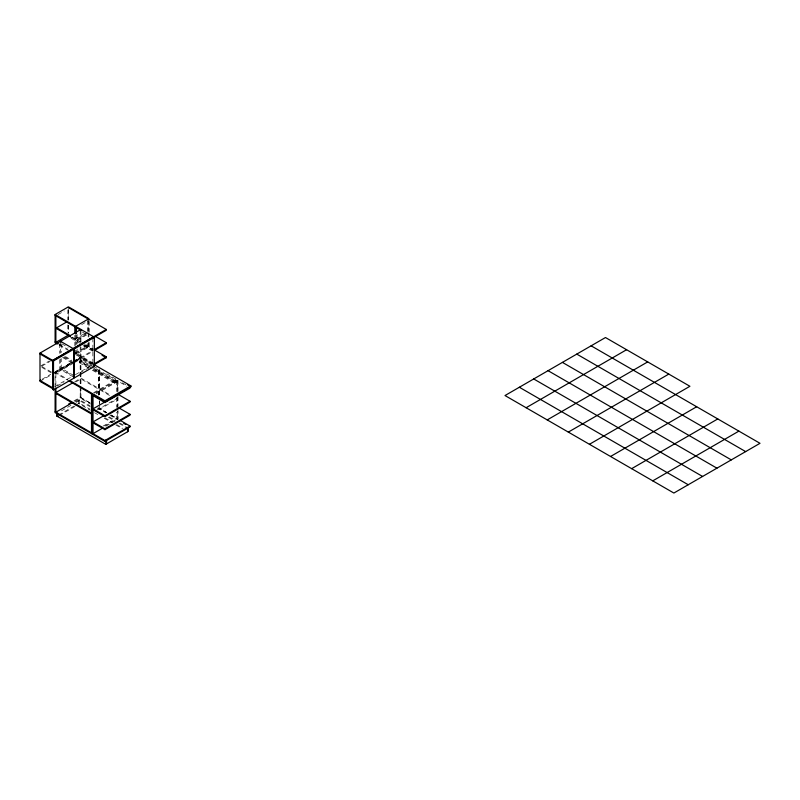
<?xml version="1.0" encoding="UTF-8"?>
<svg xmlns="http://www.w3.org/2000/svg" width="800" height="800" viewBox="0 0 800 800"><rect width="100%" height="100%" fill="white"/><g stroke="black" fill="none" stroke-linecap="round" stroke-linejoin="round"><path stroke-width="0.6" stroke-dasharray="4 3" d="M57.99 314.62L64.32 310.96M81.63 324.61L87.96 320.95M84.25 333.72L75.59 338.72L72.43 336.9M87.5 332.73L75.59 339.6L71.38 337.17M85.77 334.6L77.11 339.6L81.43 342.09M86.85 334.85L77.11 340.48L80.35 342.35M40.76 365.9L49.18 361.04M41.81 366.17L50.24 361.31M75.59 353.74L88.26 346.42M75.59 350.12L75.59 354.61L89.02 346.86L89.02 342.04M83.9 345.66L88.17 348.13L88.93 347.69L88.93 342.86M42.16 379.23L50.78 374.25M55.09 371.77L80.95 356.83M55.11 387.49L55.11 372.04L81.04 357.08L92.7 363.81M53.43 373.21L72.38 362.27L62.88 356.78M73.9 361.39L92.86 350.45L84.41 345.57M40 381.35L50.78 375.13M55.09 372.64L80.95 357.71M92.7 364.69L81.04 357.95L55.11 372.92L67.83 380.26M54.48 373.48L72.38 363.15L60.77 356.44M74.95 361.66L92.86 351.32L81.25 344.62M73.64 363.1L55.87 373.36L55.87 386.72M74.68 362.5L80.95 358.88L80.95 385.59M81.04 359.03L80.28 359.47L80.28 384.41M80.95 360.83L79.26 361.81L88.98 367.42M90.06 366.09L79.26 359.86L79.26 362.68L80.95 361.71L89.59 366.7M54.82 386.54L72.06 376.59M75.3 374.72L91.46 365.39M56.98 386.18L63.44 382.44M79.61 373.11L89.31 367.51M74.68 381.71L80.95 378.09L110.11 394.92M75.73 381.98L80.95 378.97L110.11 395.8M73.92 400.92L80.19 397.3L89.75 402.81M74.68 401.35L81.04 397.69L90.24 403M75.43 401.9L79.35 399.64L89.99 405.78M61.48 410.83L71.99 404.76M76.19 402.33L79.35 400.51M93.6 392.73L116.58 379.45L116.58 391.59M94.36 393.16L117.34 379.89L117.34 392.03M96.16 393L118.1 380.33L106.77 373.88M58.61 415.02L74.38 405.91M75.43 405.31L79.35 403.05L89.99 409.19M96.16 393.88L118.1 381.21L126.76 386.21M92.22 370.16L114.9 383.26L116.58 382.28L93.91 369.19M59.37 415.46L75.14 406.35M98.68 408.75L99.44 408.31M96.73 410.12L116.58 398.66M98.82 409.79L116.58 399.54M103 426.15L116.58 418.31L116.58 412.24M104.81 425.98L117.34 418.75M105.85 426.26L117.34 419.62L117.34 411.46M82.3 331.97L86.52 334.41M85.74 344.58L93.3 348.95M72.09 337.09L80.71 342.07M86.1 345.18L92.5 348.87M84.66 344.84L94.38 350.45M68.86 336.1L80.38 342.76M83.95 344.81L92.5 349.75M71.07 338.26L79.62 343.19M61.83 343.79L68.16 347.45M93.3 363.08L77.11 353.74L77.11 348.92M59.42 344.4L68.05 349.38M92.56 363.54L74.83 353.3L87.5 345.99L87.5 343.58M59.42 345.28L68.05 350.26M75.59 354.61L93.62 365.02M92.29 365.52L80.19 358.44L80.19 385.15M93.31 366.11L99.44 369.65L99.44 394.6M122.43 382.83L126.76 385.33M93.91 368.31L116.58 381.4L114.9 382.38L90.06 368.04M91.9 368.22L80.02 361.37L80.02 359.42L117.26 380.82L117.26 392.04M92.98 368.85L115.66 381.94L115.66 379.99M79.26 362.68L91.14 369.54M65.46 356.52L71.79 360.17M64.4 356.78L71.79 361.05M73.9 375.53L61.24 368.22L61.24 358.57M60.48 368.65L73.14 375.97M73.14 376.84L59.72 369.09L59.72 359.45M55.11 372.04L67.83 379.39M41.82 366.51L51.31 371.99M41.82 367.39L51.31 372.87M106.77 412.54L99.61 408.41L99.61 404.67M110.86 414.91L118.02 419.04L117.26 419.48L117.26 410.75M98.24 407.71L106.73 412.62M110.98 415.07L118.1 419.18L118.1 410.68M80.19 386.37L80.19 398.17L90.5 404.03M97.18 407.98L106.01 412.98M109.91 415.33L117.34 419.62M109.16 416.85L114.48 419.92M119.8 422.99L126.19 426.68M90.3 406.84L78.59 400.07L78.59 403.49L90.3 410.25M108.4 417.29L114.79 420.97M119.04 423.43L127.56 428.35M104.9 417.8L112.35 422.1M116.61 424.56L123 428.25M94.56 412.71L97.75 414.55M104.14 418.24L111.59 422.54M115.85 425L122.24 428.69M118.02 380.38L118.02 391.6M118.02 396.59L118.02 406.57M117.34 396.89L117.34 406.6M117.26 397.03L117.26 409.5M116.58 397.67L116.58 407.38M114.9 380.43L114.9 383.26M99.61 369.75L99.61 394.69M99.61 400.93L99.61 403.42M99.44 400.83L99.44 405.82M98.85 370.19L98.85 395.13M98.68 370.09L98.68 395.03M92.86 338.06L92.86 364.58M89.02 321.55L89.02 332.4M88.93 321.1L88.93 331.98M88.93 333.19L88.93 336.82M88.26 319.9L88.17 332.42M88.26 333.16L88.17 337.25M88.26 342.81L88.17 348.13M87.5 320.67L87.5 331.52M80.95 330.31L80.95 342.37M80.95 347.19L81.04 357.95M80.95 386.81L80.95 397.73M80.28 389.4L80.28 398.12M80.19 330.75L80.19 341.6M80.19 346.42L80.19 357.27M79.35 399.64L79.35 403.93M77.11 334.45L77.11 344.09M76.35 334.89L76.35 344.53M76.35 350.56L76.35 354.18M75.59 334.45L75.59 345.3M74.83 335.22L74.83 346.07M68.62 310.59L68.62 320.26M68.62 325.09L68.62 333.55M68.54 308.52L68.54 320.58M68.54 325.4L68.54 332.63M67.86 309.82L67.78 320.14M67.78 324.96L67.78 332.19M61.24 344.11L61.24 352.54M60.48 342.13L60.48 354.19M60.48 359.01L60.48 369.53M59.72 343.78L59.72 353.42"/><path stroke-width="1.2" d="M57.27 344.04L55.11 342.79L55.11 314.52L67.78 307.21L106.28 329.44L106.28 330.31L92.86 338.06M67.86 307.4L68.62 306.96L88.93 318.69L75.59 326.34L75.59 333.24M70.32 336.56L56.63 328.66L56.63 327.78L66.38 322.15M52.67 388.67L40 381.35L40 353.08L80.95 329.44L80.95 330.31M40.76 353.52L40 353.96L52.67 361.27L53.43 360.83M61.24 341.7L60.48 342.13L60.48 341.26L73.14 348.57L73.14 349.45M40 353.08L52.67 360.39L106.28 329.44M73.82 349.2L73.06 348.76L52.75 360.49L53.51 360.93L73.82 349.2L73.82 378.21L53.51 389.93L52.75 389.49L52.67 360.39M73.99 349.11L94.29 337.38L93.53 336.94L73.23 348.67L73.99 349.11L73.99 378.11L94.29 366.39L94.38 337.19M40.76 380.04L40 380.48L52.67 387.79M94.38 349.57L106.28 342.7L106.28 343.57L94.38 350.45M93.62 364.15L106.28 356.83L106.28 357.71L93.62 365.02M72.59 382.91L55.87 392.57L91.51 413.14M68.7 403.93L70.79 402.73M72.59 402.56L55.87 412.21L55.87 387.93M56.8 412.65L56.8 416.06L58.32 416.06M69.95 380.61L104.93 400.81L130.85 385.84L130.85 386.72L104.93 401.68L68.89 380.88M107.66 400.4L93.03 408.85L104.93 415.72L130.01 401.24L130.01 402.12L104.93 416.6L93.03 409.73M109.75 399.2L111.83 397.99M113.92 396.78L117.06 394.97M93.03 395.69L104.93 402.56L130.01 388.08L130.01 387.2M103.48 415.88L93.03 421.91L104.93 428.79L130.01 414.31L130.01 415.19L104.93 429.67L93.03 422.79M102.43 428.23L93.03 433.66L93.03 394.81M55.11 411.77L104.93 440.54L130.01 426.06L130.01 426.94L104.93 441.41L55.11 412.65L55.11 388.7M56.8 416.06L105.78 444.34L128.32 431.32L128.32 427.91M526.11 407.73L626.59 349.72M547.22 419.91L647.7 361.9M568.33 432.1L668.81 374.09M589.44 444.29L689.92 386.28L605.48 337.53L505 395.54L673.87 493.04L760 443.31L591.13 345.82M610.55 456.48L696.67 406.75M631.66 468.66L717.78 418.94M652.76 480.85L738.89 431.13M576.77 354.1L745.65 451.6M562.42 362.39L731.29 459.89M548.06 370.68L716.94 468.18M533.71 378.96L702.58 476.46M519.35 387.25L688.23 484.75M95.49 336.46L106.28 342.7M55.11 314.52L93.62 336.75L93.62 337.63M55.11 315.4L80.89 330.28M56.63 327.78L70.32 335.68M67.78 334.6L68.54 335.04L55.87 342.35L55.87 315.83M94.62 350.1L106.28 356.83M102.04 355.26L106.28 357.71M55.11 341.92L58.35 343.78M93.76 364.42L130.85 385.84M127.67 384.88L130.85 386.72M93.53 365.95L94.29 366.39M118.1 394.37L130.01 401.24M119.19 408.06L130.01 414.31M120.51 420.57L130.01 426.06M123.68 423.28L125.79 424.5M126.8 427.91L127.56 428.35L127.56 431.76M55.87 393.44L91.51 414.02M105.78 440.05L106.54 440.49L106.54 443.9L105.78 443.46M105.78 440.93L105.78 444.34M104.93 400.81L104.93 402.56M104.93 415.72L104.93 416.6M104.93 428.79L104.93 429.67M104.93 440.54L104.93 441.41M92.27 394.37L92.27 434.1M91.51 393.93L91.51 432.79M88.26 319.03L88.26 319.9M76.35 327.66L76.35 333.68M74.83 326.78L74.83 332.81M53.51 360.93L53.51 389.93"/></g></svg>
